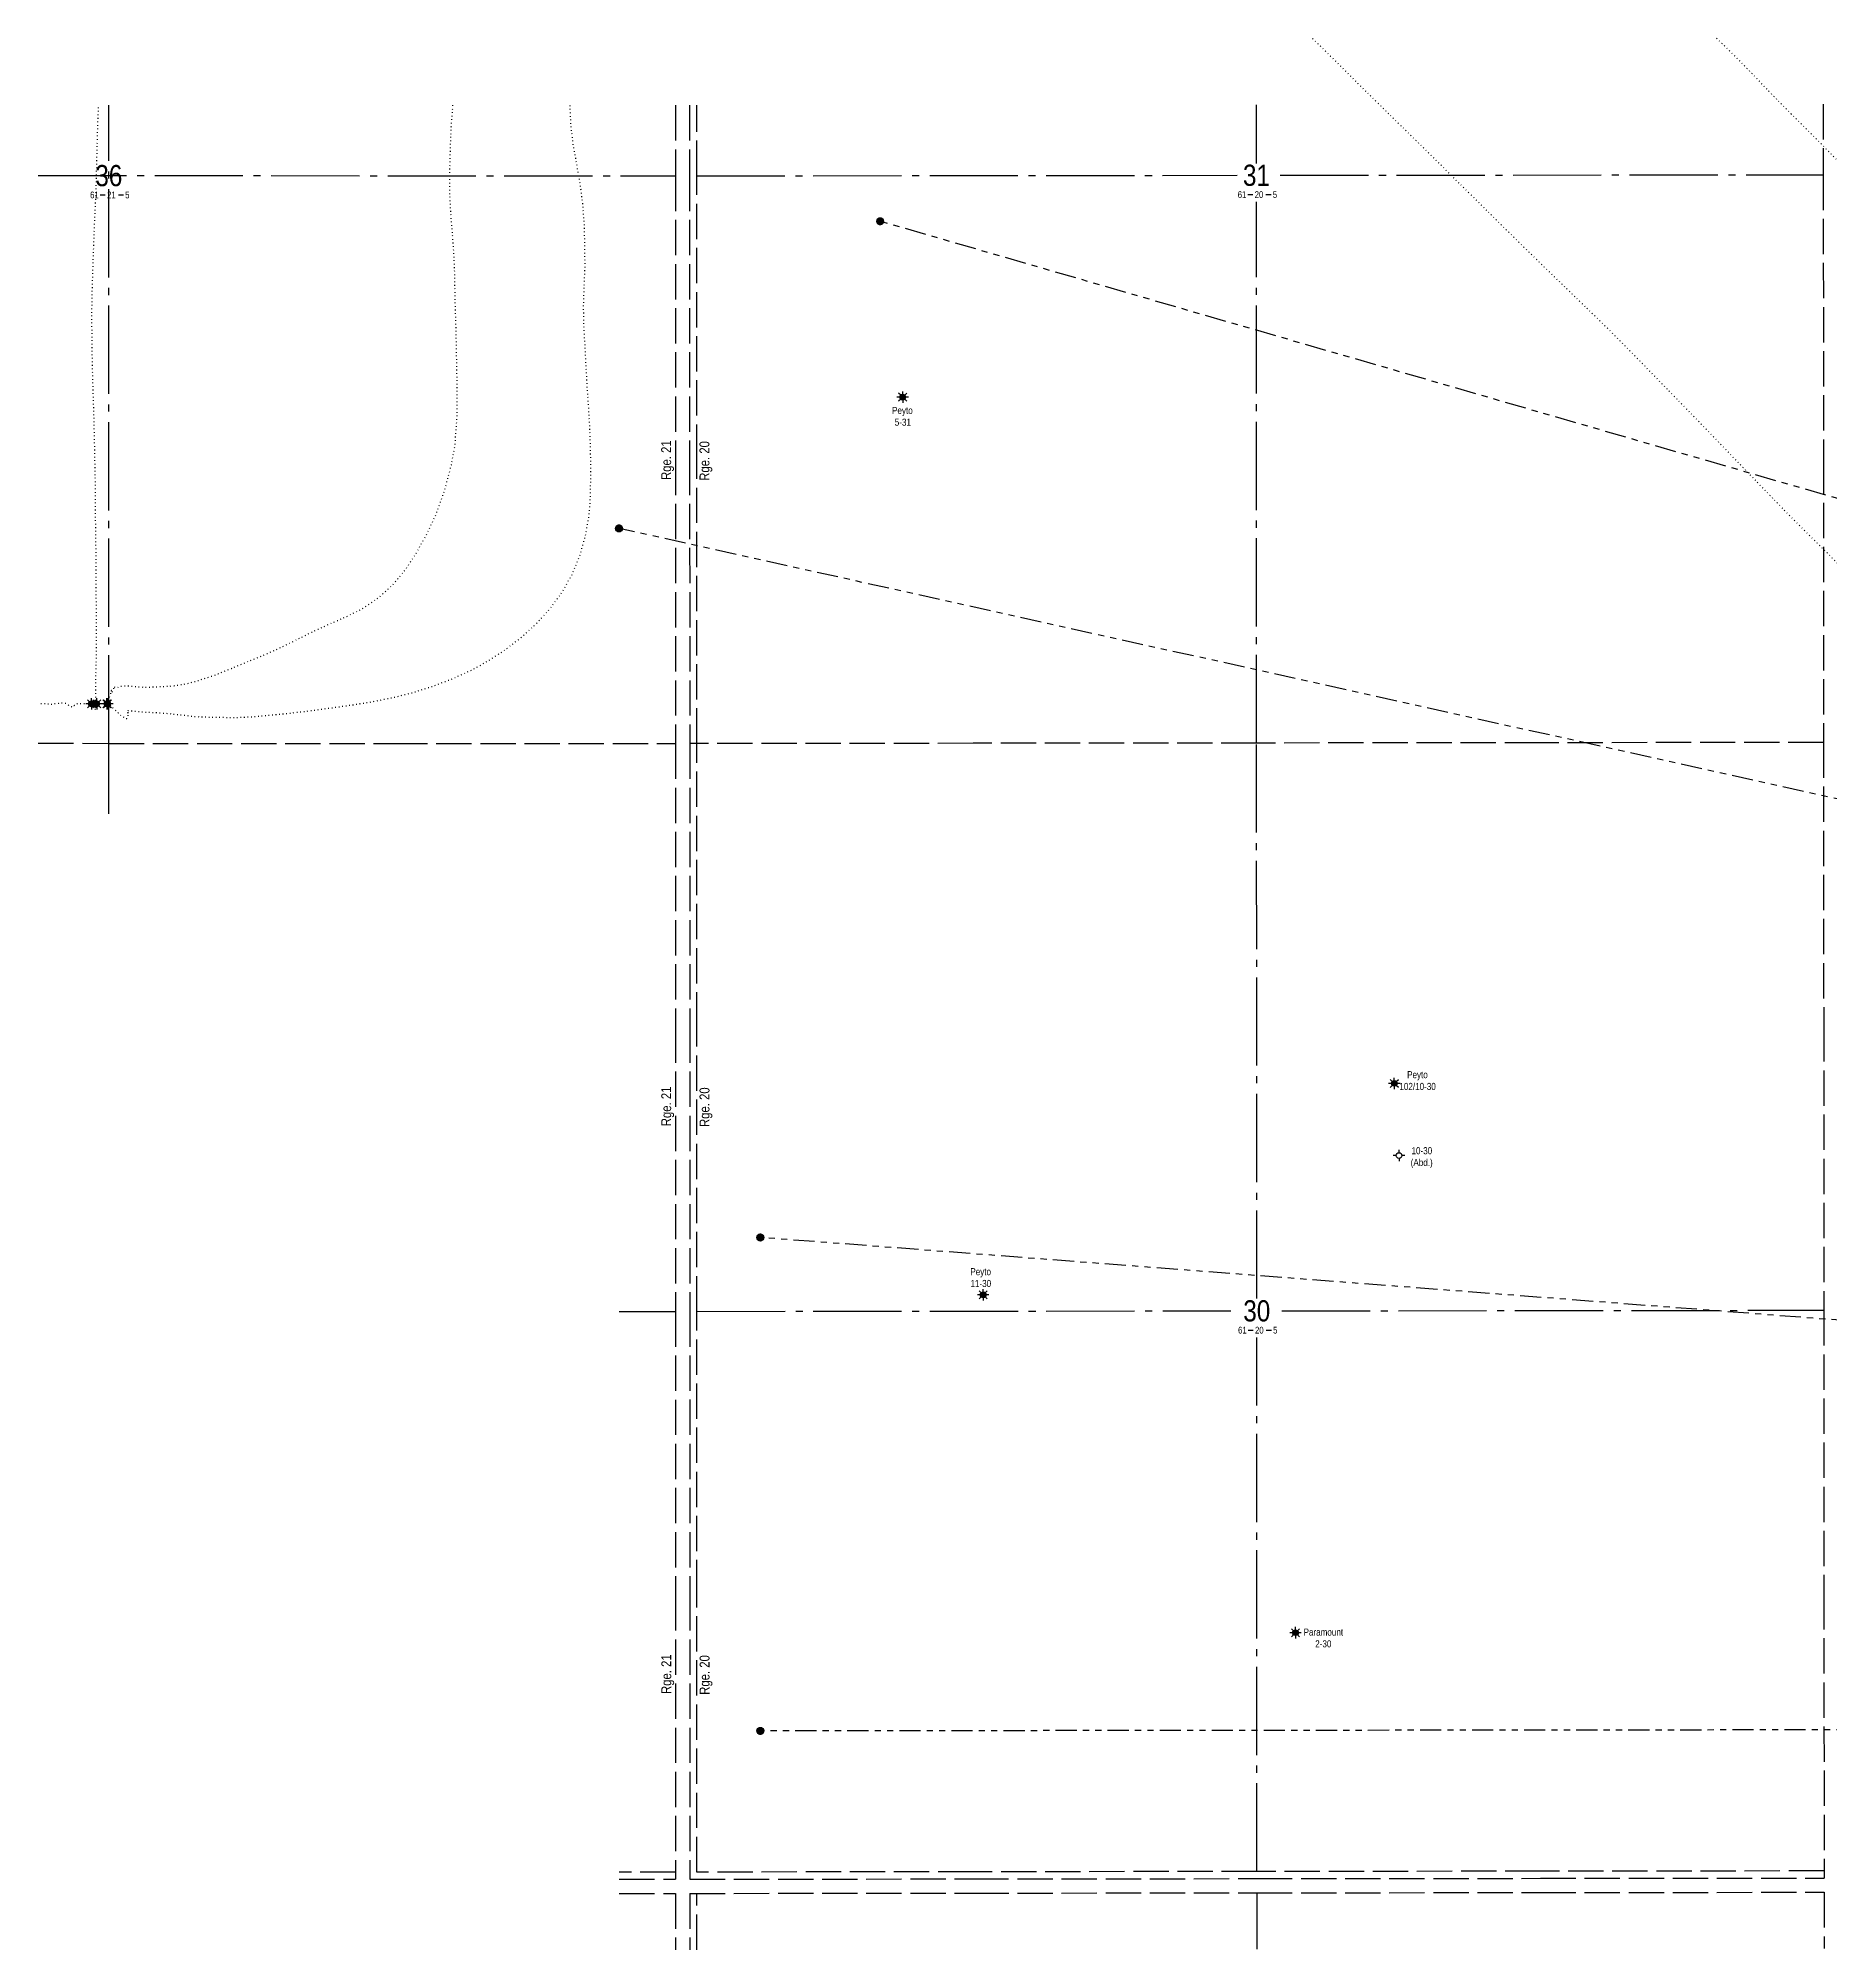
# Model space of a CAD drawing. Extents: x 493830 to 508605, y 6011694 to 6019262.
# Drawn here: x 498999 to 501539, y 6016554 to 6019262 of the extents above; entities that cross this region are included whole.
import ezdxf
from ezdxf.enums import TextEntityAlignment as Align

# ---------------------------------------------------------------- set-up
doc = ezdxf.new("R2010")
doc.units = 0
doc.header["$LTSCALE"] = 5
for name, pattern in [('foc-DOT', [1, 0.2, -0.8]), ('foc-DRILLPATH', [14.75, 6, -1.75, 1.75, -1.75, 1.75, -1.75]), ('foc-QUARTERLINE', [33, 25, -3, 2, -3]), ('foc-UNSURVEYED', [12.5, 10, -2.5])]:
    doc.linetypes.add(name, pattern=pattern)
for name, color, linetype in [('10', 1, 'Continuous'), ('9', 3, 'Continuous'), ('AS-DRILL-T', 8, 'Continuous'), ('D-TXT', 6, 'Continuous'), ('DETAIL-HZ-Existing', 8, 'foc-DOT'), ('F-WS-S', 8, 'Continuous'), ('L-MON', 1, 'Continuous'), ('L-SECLBL', 7, 'Continuous'), ('L-SECQ', 8, 'foc-QUARTERLINE'), ('L-USEC', 7, 'foc-UNSURVEYED'), ('P-PDRILLPATH', 12, 'foc-DRILLPATH')]:
    doc.layers.add(name, color=color, linetype=linetype)
doc.styles.add('80L', font='ARIALN.TTF', dxfattribs={"height": 10})
doc.styles.add('SIMPLEX', font='ARIALN.TTF')

# ---------------------------------------------------------------- blocks, each defined once
blk = doc.blocks.new('L-SECLBL')
at = {"layer": '9', "color": 7}
for p, q in [((-5.1, -27.8), (-12.3, -27.8)), ((20.7, -27.8), (13.5, -27.8))]:
    blk.add_line(p, q, dxfattribs=at)
at = {"layer": '10', "color": 2, "style": 'SIMPLEX'}
blk.add_attdef('SEC', text='', height=30, dxfattribs=at).set_placement((0, 0), align=Align.MIDDLE)
at = {"layer": '10', "color": 5, "style": '80L'}
blk.add_attdef('TWP', text='', height=9.5, dxfattribs=at).set_placement((-14.4, -27.4), align=Align.MIDDLE_RIGHT)
blk.add_attdef('RGE', text='', height=9.5, dxfattribs=at).set_placement((3.6, -27.4), align=Align.MIDDLE_CENTER)
blk.add_attdef('MER', text='', height=9.5, dxfattribs=at).set_placement((23.2, -27.4), align=Align.MIDDLE_LEFT)
blk = doc.blocks.new('plbh')
at = {"layer": 'L-MON'}
h = blk.add_hatch(color=255, dxfattribs=at)
h.dxf.hatch_style = 1
edge = h.paths.add_edge_path()
edge.add_arc((0, 0), 1.16, 0, 360)
h = blk.add_hatch(color=256, dxfattribs=at)
h.dxf.hatch_style = 1
h.paths.add_polyline_path([(-0.96, 0, 1), (0.96, 0, 1)])
h.paths.add_polyline_path([(0.91, 0, -1), (-0.91, 0, -1)], flags=16)
h.paths.add_polyline_path([(0.45, 0, -1), (-0.45, 0, -1)], flags=0)
h = blk.add_hatch(color=256, dxfattribs=at)
h.dxf.hatch_style = 1
h.paths.add_polyline_path([(-0.45, 0, 1), (0.45, 0, 1)])
h.paths.add_polyline_path([(0.4, 0, -1), (-0.4, 0, -1)], flags=16)
at = {"layer": 'L-MON', "color": 240}
for radius in [0.96, 0.91, 0.45, 0.4]:
    blk.add_circle((0, 0), radius, dxfattribs=at)
blk = doc.blocks.new('GAS')
h = blk.add_hatch(color=255)
h.dxf.hatch_style = 1
edge = h.paths.add_edge_path()
edge.add_arc((0, 0), 0.9, 0, 360)
for p, q in [((-0.81, 0), (-1.62, 0)), ((-0.57, 0.57), (-1.14, 1.14)), ((0, 0.81), (0, 1.62)), ((0.57, 0.57), (1.14, 1.14)), ((1.62, 0), (0.81, 0)), ((-0.57, -0.57), (-1.14, -1.14)), ((0, -0.81), (0, -1.62)), ((1.14, -1.14), (0.57, -0.57))]:
    blk.add_line(p, q)
blk.add_circle((0, 0), 0.8)
blk = doc.blocks.new('GABD')
for p, q in [((-0.81, 0), (-1.62, 0)), ((0, 0.81), (0, 1.62)), ((1.62, 0), (0.81, 0)), ((0, -0.81), (0, -1.62))]:
    blk.add_line(p, q)
blk.add_circle((0, 0), 0.8)

msp = doc.modelspace()

# ---------------------------------------------------------------- linework, layer by layer
at = {"layer": 'DETAIL-HZ-Existing', "flags": 128}
for points in [[(500804.728, 6019261.574), (500829.963, 6019236.81), (500868.975, 6019198.002), (500908.507, 6019158.844), (500928.298, 6019139.516), (500987.351, 6019081.649), (501006.562, 6019062.39), (501026.454, 6019042.641), (501065.646, 6019003.853), (501105.118, 6018965.005), (501144.77, 6018926.417), (501204.413, 6018868.711), (501224.214, 6018849.392), (501243.715, 6018829.773), (501263.306, 6018809.934), (501358.272, 6018712.279), (501415.705, 6018652.702), (501454.207, 6018612.755), (501473.358, 6018592.966), (501513.671, 6018552.708), (501532.091, 6018534.579), (501570.944, 6018495.691), (501609.856, 6018455.863), (501629.397, 6018436.204), (501649.118, 6018416.755), (501668.599, 6018397.096), (501688.03, 6018377.487), (501727.142, 6018338.25), (501746.543, 6018318.601), (501785.586, 6018279.373), (501805.297, 6018259.844), (501815.137, 6018250.084), (501839.788, 6018225.406)], [(501376.986, 6019261.996), (501385.467, 6019253.728), (501405.418, 6019234.229), (501424.659, 6019214.59), (501443.74, 6019194.561), (501462.701, 6019174.942), (501482.282, 6019155.123), (501501.973, 6019135.654), (501521.295, 6019116.285), (501540.806, 6019096.356), (501560.457, 6019076.707), (501579.878, 6019057.509), (501599.669, 6019037.81), (501619.04, 6019018.041), (501638.121, 6018998.102), (501656.032, 6018978.983), (501675.044, 6018958.894), (501694.425, 6018939.115), (501713.926, 6018919.496), (501733.167, 6018900.697), (501753.068, 6018881.388), (501791.73, 6018841.901), (501810.691, 6018821.752), (501829.752, 6018801.653), (501848.924, 6018781.724), (501868.135, 6018762.005), (501887.306, 6018742.036), (501906.497, 6018722.197), (501926.088, 6018702.668), (501965.01, 6018663.49), (502022.434, 6018605.054), (502061.486, 6018565.806), (502080.967, 6018546.197), (502100.418, 6018526.568), (502119.889, 6018506.919), (502139.48, 6018487.03), (502158.961, 6018467.382), (502178.502, 6018447.773), (502197.774, 6018428.474), (502217.495, 6018408.615), (502236.966, 6018389.016), (502256.607, 6018369.397), (502276.188, 6018349.798), (502295.779, 6018330.289), (502315.27, 6018310.69), (502333.661, 6018292.001), (502353.102, 6018272.402), (502372.604, 6018252.784), (502382.254, 6018243.054), (502407.726, 6018217.216)], [(499082.298, 6018319.203), (499082.278, 6018319.183), (499082.298, 6018319.193), (499082.298, 6018319.213), (499082.278, 6018319.273), (499082.318, 6018319.383), (499082.328, 6018319.413), (499082.288, 6018319.463), (499082.258, 6018319.513), (499082.238, 6018319.613), (499082.288, 6018319.603), (499082.338, 6018319.493), (499082.378, 6018319.343), (499082.478, 6018319.133), (499082.708, 6018318.863), (499082.788, 6018318.653), (499082.738, 6018318.443), (499082.798, 6018318.253), (499082.848, 6018318.223), (499082.858, 6018318.203), (499082.818, 6018318.183), (499082.718, 6018318.143), (499082.598, 6018318.083), (499082.488, 6018318.013), (499082.288, 6018317.923), (499082.158, 6018317.893), (499081.998, 6018317.833), (499081.838, 6018317.773), (499081.678, 6018317.743), (499081.498, 6018317.733), (499081.328, 6018317.713), (499080.948, 6018317.683), (499080.728, 6018317.654), (499080.368, 6018317.564), (499079.948, 6018317.464), (499079.528, 6018317.334), (499079.138, 6018317.184), (499078.748, 6018317.064), (499078.328, 6018316.924), (499077.857, 6018316.814), (499077.337, 6018316.814), (499076.867, 6018316.824), (499076.528, 6018316.814), (499076.218, 6018316.804), (499075.918, 6018316.774), (499075.617, 6018316.725), (499075.297, 6018316.705), (499074.958, 6018316.705), (499074.638, 6018316.685), (499074.407, 6018316.665), (499074.227, 6018316.645), (499074.097, 6018316.655), (499074.017, 6018316.645), (499073.977, 6018316.625), (499073.977, 6018316.645), (499073.997, 6018316.685), (499074.057, 6018316.705), (499074.147, 6018316.725), (499074.257, 6018316.735), (499074.418, 6018316.815), (499074.648, 6018316.955), (499074.898, 6018317.165), (499075.178, 6018317.435), (499075.508, 6018317.784), (499075.858, 6018318.044), (499076.188, 6018318.214), (499076.538, 6018318.434), (499076.958, 6018318.694), (499077.478, 6018318.984), (499077.858, 6018319.164), (499078.018, 6018319.184), (499078.118, 6018319.154), (499078.128, 6018319.064), (499078.048, 6018318.934), (499077.978, 6018318.844), (499077.958, 6018318.724), (499077.918, 6018318.564), (499077.838, 6018318.354), (499077.678, 6018318.104), (499077.518, 6018317.854), (499077.318, 6018317.584), (499077.118, 6018317.324), (499077.038, 6018317.054), (499076.998, 6018316.734), (499077.007, 6018316.404), (499077.047, 6018316.094), (499077.077, 6018315.744), (499077.127, 6018315.344), (499077.207, 6018314.894), (499077.317, 6018314.424), (499077.437, 6018314.054), (499077.547, 6018313.804), (499077.757, 6018313.504), (499078.057, 6018313.154), (499078.407, 6018312.754), (499078.717, 6018312.354), (499078.917, 6018312.084), (499079.166, 6018311.824), (499079.386, 6018311.624), (499079.526, 6018311.534), (499079.636, 6018311.504), (499079.746, 6018311.474), (499079.886, 6018311.444), (499080.026, 6018311.424), (499080.206, 6018311.414), (499080.416, 6018311.394), (499080.626, 6018311.353), (499080.856, 6018311.303), (499081.136, 6018311.263), (499081.456, 6018311.243), (499081.776, 6018311.193), (499082.036, 6018311.143), (499082.246, 6018311.133), (499082.386, 6018311.243), (499082.456, 6018311.473), (499082.437, 6018311.873), (499082.387, 6018312.403), (499082.337, 6018312.793), (499082.287, 6018313.323), (499082.177, 6018314.403), (499082.017, 6018315.983), (499081.878, 6018317.633), (499081.688, 6018319.893), (499081.519, 6018322.123), (499081.369, 6018324.733), (499081.26, 6018327.273), (499081.19, 6018330.543), (499081.161, 6018333.543), (499081.152, 6018337.133), (499081.132, 6018340.713), (499081.123, 6018344.553), (499081.114, 6018348.503), (499081.125, 6018353.073), (499081.166, 6018357.643), (499081.257, 6018362.543), (499081.388, 6018367.513), (499081.569, 6018372.873), (499081.74, 6018378.133), (499081.921, 6018384.233), (499082.052, 6018389.793), (499082.173, 6018396.483), (499082.225, 6018402.683), (499082.166, 6018409.473), (499082.107, 6018416.153), (499082.089, 6018423.433), (499082.07, 6018430.273), (499082.042, 6018437.783), (499081.993, 6018445.113), (499081.935, 6018452.913), (499081.846, 6018460.383), (499081.718, 6018468.883), (499081.659, 6018476.573), (499081.601, 6018485.333), (499081.523, 6018493.533), (499081.475, 6018502.373), (499081.436, 6018510.733), (499081.418, 6018520.153), (499081.37, 6018528.823), (499081.312, 6018538.313), (499081.274, 6018546.843), (499081.135, 6018556.563), (499080.967, 6018565.593), (499080.829, 6018575.394), (499080.741, 6018584.203), (499080.663, 6018594.234), (499080.615, 6018603.404), (499080.615, 6018603.923), (499080.577, 6018613.484), (499080.529, 6018622.524), (499080.451, 6018632.614), (499080.253, 6018644.894), (499079.877, 6018661.754), (499079.867, 6018662.194), (499079.322, 6018690.524), (499078.638, 6018719.334), (499077.724, 6018748.074), (499076.82, 6018776.844), (499076.195, 6018805.694), (499075.771, 6018834.895), (499075.497, 6018863.455), (499075.723, 6018892.465), (499076.508, 6018921.084), (499077.524, 6018950.324), (499078.55, 6018979.084), (499079.756, 6019007.904), (499081.062, 6019036.743), (499082.007, 6019065.423), (499082.663, 6019094.283), (499083.419, 6019122.993), (499084.365, 6019151.663), (499084.961, 6019167.389)], [(499096.806, 6018319.2), (499096.786, 6018319.31), (499096.786, 6018319.36), (499096.826, 6018319.46), (499096.956, 6018319.71), (499097.076, 6018319.89), (499097.206, 6018320.12), (499097.376, 6018320.45), (499097.556, 6018320.81), (499097.726, 6018321.2), (499097.966, 6018321.79), (499098.186, 6018322.43), (499098.377, 6018323.03), (499098.396, 6018323.08), (499099.347, 6018325.72), (499100.328, 6018328.51), (499101.288, 6018331.209), (499101.658, 6018332.119), (499102.018, 6018332.949), (499102.309, 6018333.629), (499102.639, 6018334.389), (499102.869, 6018334.959), (499103.059, 6018335.419), (499103.219, 6018335.839), (499103.319, 6018336.149), (499103.359, 6018336.349), (499103.319, 6018336.859), (499103.209, 6018337.329), (499103.109, 6018337.679), (499103.079, 6018337.759), (499103.049, 6018337.869), (499102.989, 6018337.979), (499102.949, 6018337.999), (499102.909, 6018337.979), (499102.819, 6018337.889), (499102.719, 6018337.739), (499102.679, 6018337.559), (499102.689, 6018337.359), (499102.719, 6018337.139), (499102.789, 6018336.919), (499102.939, 6018336.699), (499103.109, 6018336.479), (499103.299, 6018336.259), (499103.539, 6018336.059), (499103.789, 6018335.859), (499104.179, 6018335.489), (499104.259, 6018335.299), (499104.379, 6018334.969), (499104.459, 6018334.899), (499104.479, 6018334.939), (499104.439, 6018335.009), (499104.399, 6018335.119), (499104.409, 6018335.249), (499104.399, 6018335.359), (499104.359, 6018335.509), (499104.389, 6018335.669), (499104.499, 6018335.859), (499104.609, 6018336.089), (499104.729, 6018336.369), (499104.829, 6018336.639), (499104.929, 6018336.909), (499105.039, 6018337.149), (499105.159, 6018337.369), (499105.269, 6018337.599), (499105.359, 6018337.839), (499105.459, 6018337.999), (499105.579, 6018338.239), (499105.68, 6018338.499), (499105.81, 6018338.789), (499105.96, 6018339.119), (499106.11, 6018339.469), (499106.25, 6018339.848), (499106.36, 6018340.318), (499106.48, 6018340.858), (499106.58, 6018341.238), (499106.74, 6018341.588), (499107.02, 6018341.958), (499107.39, 6018342.388), (499107.7, 6018342.838), (499107.78, 6018343.188), (499107.791, 6018343.448), (499107.851, 6018343.698), (499107.871, 6018343.868), (499107.871, 6018343.928), (499107.851, 6018343.978), (499107.801, 6018344.028), (499107.751, 6018344.028), (499107.651, 6018344.008), (499107.501, 6018343.968), (499107.351, 6018343.628), (499107.35, 6018343.358), (499107.39, 6018343.158), (499107.48, 6018343.038), (499107.6, 6018342.928), (499107.75, 6018342.828), (499107.95, 6018342.758), (499108.15, 6018342.678), (499108.38, 6018342.608), (499108.66, 6018342.548), (499109.03, 6018342.478), (499109.56, 6018342.388), (499110.18, 6018342.308), (499110.72, 6018342.238), (499111.17, 6018342.187), (499111.54, 6018342.247), (499112.1, 6018342.477), (499113.38, 6018343.067), (499115.591, 6018343.947), (499118.501, 6018344.656), (499122.491, 6018344.905), (499128.481, 6018344.524), (499136.421, 6018343.763), (499144.92, 6018343.071), (499153.54, 6018342.899), (499163.07, 6018343.217), (499173.401, 6018343.675), (499184.191, 6018344.213), (499191.821, 6018344.832), (499209.341, 6018347.658), (499222.632, 6018351.135), (499237.943, 6018356.023), (499249.084, 6018359.74), (499254.514, 6018361.719), (499273.226, 6018369.416), (499294.047, 6018378.091), (499316.489, 6018387.297), (499339.551, 6018397.333), (499363.063, 6018408.738), (499386.816, 6018420.663), (499411.088, 6018431.948), (499435.33, 6018442.404), (499458.302, 6018453.739), (499481.625, 6018469.454), (499501.879, 6018487.951), (499520.013, 6018509.777), (499535.138, 6018532.954), (499535.458, 6018533.484), (499548.893, 6018557.731), (499561.708, 6018584.539), (499572.003, 6018612.197), (499577.447, 6018629.886), (499584.692, 6018657.634), (499589.838, 6018684.803), (499593.056, 6018728.393), (499593.042, 6018757.582), (499592.638, 6018786.493), (499592.093, 6018815.273), (499591.589, 6018844.013), (499590.625, 6018873.073), (499589.93, 6018901.833), (499589.426, 6018931.203), (499588.152, 6018959.634), (499586.088, 6018987.984), (499583.813, 6019016.964), (499582.309, 6019045.695), (499582.555, 6019074.405), (499583.37, 6019103.574), (499584.366, 6019132.344), (499586.452, 6019161.104), (499586.979, 6019167.177)], [(499097.521, 6018319.2), (499097.521, 6018319.21), (499097.501, 6018319.36), (499097.491, 6018319.44), (499097.501, 6018319.51), (499097.651, 6018319.6), (499097.791, 6018319.59), (499098.011, 6018319.52), (499098.301, 6018319.39), (499099.161, 6018318.88), (499099.821, 6018318.42), (499100.251, 6018318.1), (499101.421, 6018317.139), (499102.641, 6018315.959), (499103.761, 6018314.749), (499104.91, 6018313.569), (499106.13, 6018312.468), (499107.35, 6018311.428), (499108.56, 6018310.398), (499109.739, 6018309.368), (499110.849, 6018308.377), (499111.849, 6018307.447), (499112.809, 6018306.527), (499113.689, 6018305.677), (499114.408, 6018304.897), (499114.948, 6018304.247), (499115.418, 6018303.697), (499116.668, 6018302.706), (499116.718, 6018302.676), (499117.158, 6018302.486), (499117.558, 6018302.286), (499117.898, 6018302.056), (499118.248, 6018301.806), (499118.638, 6018301.576), (499119.048, 6018301.326), (499119.488, 6018301.066), (499119.908, 6018300.796), (499120.298, 6018300.506), (499120.678, 6018300.226), (499121.028, 6018299.966), (499121.348, 6018299.726), (499121.657, 6018299.515), (499121.927, 6018299.285), (499122.147, 6018299.045), (499122.337, 6018298.825), (499122.537, 6018298.585), (499122.817, 6018298.365), (499123.087, 6018298.205), (499123.287, 6018298.115), (499123.497, 6018298.075), (499123.717, 6018298.065), (499123.877, 6018298.105), (499123.997, 6018298.185), (499124.147, 6018298.255), (499124.357, 6018298.355), (499124.577, 6018298.465), (499124.767, 6018298.615), (499124.977, 6018298.785), (499125.137, 6018298.925), (499125.297, 6018299.065), (499125.467, 6018299.245), (499125.597, 6018299.445), (499125.658, 6018299.655), (499125.678, 6018299.895), (499125.738, 6018300.135), (499125.848, 6018300.405), (499126.008, 6018300.715), (499126.198, 6018301.075), (499126.388, 6018301.514), (499126.568, 6018302.024), (499126.768, 6018302.644), (499127.038, 6018303.364), (499127.268, 6018304.034), (499127.498, 6018304.744), (499127.729, 6018305.564), (499127.829, 6018306.224), (499127.649, 6018306.474), (499127.359, 6018306.454), (499127.159, 6018306.414), (499126.999, 6018306.374), (499126.859, 6018306.304), (499126.699, 6018306.254), (499126.539, 6018306.255), (499126.419, 6018306.235), (499126.349, 6018306.214), (499126.319, 6018306.204), (499126.259, 6018306.215), (499126.149, 6018306.235), (499126.049, 6018306.255), (499125.959, 6018306.295), (499125.869, 6018306.415), (499125.739, 6018306.715), (499125.569, 6018307.085), (499125.459, 6018307.435), (499125.419, 6018307.815), (499125.419, 6018308.165), (499125.429, 6018308.515), (499125.429, 6018308.785), (499125.479, 6018308.985), (499125.649, 6018309.105), (499125.899, 6018309.165), (499126.149, 6018309.245), (499126.409, 6018309.345), (499126.769, 6018309.514), (499126.889, 6018309.554), (499127.14, 6018309.604), (499128.499, 6018309.554), (499129.159, 6018309.484), (499130.269, 6018309.364), (499133.079, 6018309.103), (499138.069, 6018308.632), (499143.669, 6018308.061), (499150.389, 6018307.55), (499158.479, 6018307.168), (499167.109, 6018306.727), (499175.999, 6018306.175), (499185.189, 6018305.433), (499194.368, 6018304.441), (499203.248, 6018303.369), (499204.888, 6018303.169), (499210.508, 6018302.518), (499213.898, 6018302.107), (499224.078, 6018301.135), (499236.048, 6018300.593), (499249.508, 6018300.36), (499264.768, 6018300.017), (499281.768, 6018299.874), (499301.118, 6018300.82), (499322.448, 6018302.626), (499345.479, 6018304.911), (499370.459, 6018307.706), (499395.43, 6018310.862), (499421.5, 6018314.506), (499448.961, 6018318.361), (499476.472, 6018322.916), (499504.213, 6018328.7), (499523.554, 6018333.456), (499532.055, 6018335.745), (499558.606, 6018344.199), (499585.798, 6018354.664), (499612.131, 6018366.429), (499637.963, 6018380.654), (499661.416, 6018396.139), (499684.37, 6018413.725), (499705.424, 6018433.05), (499724.418, 6018454.067), (499741.693, 6018477.533), (499755.928, 6018502.771), (499766.593, 6018528.768), (499774.718, 6018557.127), (499779.764, 6018585.556), (499781.478, 6018604.876), (499782.447, 6018651.915), (499781.833, 6018680.755), (499780.888, 6018709.496), (499779.234, 6018738.306), (499777.279, 6018767.176), (499775.755, 6018795.907), (499774.211, 6018824.857), (499772.507, 6018853.617), (499771.952, 6018882.327), (499773.018, 6018911.547), (499774.124, 6018940.257), (499773.225, 6018997.927), (499770.911, 6019026.768), (499767.276, 6019055.458), (499762.332, 6019083.849), (499757.198, 6019112.27), (499753.953, 6019140.251), (499752.945, 6019167.107)], [(499074.947, 6018319.205), (499074.947, 6018319.195), (499074.876, 6018319.125), (499074.806, 6018319.065), (499074.727, 6018319.025), (499074.596, 6018318.995), (499074.416, 6018318.965), (499074.166, 6018318.975), (499073.816, 6018318.985), (499073.406, 6018318.975), (499072.946, 6018318.945), (499072.396, 6018318.955), (499071.816, 6018318.975), (499071.056, 6018318.975), (499068.796, 6018319.006), (499066.366, 6018319.066), (499063.997, 6018319.117), (499061.656, 6018319.187), (499059.536, 6018319.208), (499057.816, 6018319.158), (499056.607, 6018319.068), (499055.796, 6018319.029), (499055.106, 6018319.079), (499054.906, 6018319.089), (499054.487, 6018319.059), (499053.946, 6018318.869), (499053.326, 6018318.539), (499052.746, 6018318.199), (499052.196, 6018317.849), (499051.696, 6018317.519), (499051.256, 6018317.219), (499050.856, 6018316.949), (499050.506, 6018316.69), (499050.186, 6018316.41), (499049.866, 6018316.1), (499049.556, 6018315.79), (499049.286, 6018315.48), (499049.056, 6018315.18), (499048.846, 6018314.87), (499048.676, 6018314.54), (499048.525, 6018314.24), (499048.276, 6018314.14), (499047.656, 6018314.38), (499046.726, 6018314.83), (499045.796, 6018315.301), (499044.926, 6018315.771), (499043.386, 6018316.581), (499042.716, 6018316.951), (499042.116, 6018317.341), (499041.546, 6018317.771), (499041.036, 6018318.162), (499040.586, 6018318.512), (499040.186, 6018318.862), (499039.817, 6018319.222), (499039.267, 6018319.482), (499038.507, 6018319.612), (499037.767, 6018319.712), (499037.097, 6018319.792), (499036.557, 6018319.832), (499036.037, 6018319.853), (499035.357, 6018319.863), (499034.657, 6018319.873), (499034.097, 6018319.883), (499033.547, 6018319.903), (499032.777, 6018319.913), (499031.987, 6018319.933), (499031.367, 6018319.933), (499030.857, 6018319.934), (499030.377, 6018319.944), (499029.907, 6018319.974), (499029.547, 6018320.014), (499028.957, 6018319.984), (499028.177, 6018319.874), (499027.437, 6018319.714), (499026.787, 6018319.504), (499026.247, 6018319.344), (499025.756, 6018319.235), (499025.136, 6018319.205), (499024.357, 6018319.195), (499023.646, 6018319.155), (499023.057, 6018319.055), (499022.446, 6018318.975), (499021.796, 6018318.925), (499021.226, 6018318.836), (499020.736, 6018318.706), (499020.346, 6018318.546), (499020.066, 6018318.366), (499019.826, 6018318.256), (499019.426, 6018318.246), (499018.936, 6018318.286), (499018.506, 6018318.346), (499018.116, 6018318.356), (499017.746, 6018318.346), (499017.396, 6018318.326), (499017.076, 6018318.306), (499016.856, 6018318.286), (499016.786, 6018318.256), (499016.796, 6018318.216), (499016.846, 6018318.186), (499016.886, 6018318.166), (499016.966, 6018318.196), (499016.666, 6018318.366), (499015.086, 6018318.617), (499014.976, 6018318.627), (499011.836, 6018318.887), (499007.286, 6018319.218), (499001.997, 6018319.299), (498999.457, 6018319.198)]]:
    msp.add_lwpolyline(points, dxfattribs=at)
at = {"layer": 'L-SECQ', "flags": 128}
for points in [[(499099.399, 6018263.223), (499099.476, 6019167.383)], [(500725.173, 6019084.751), (500725.149, 6019167.799)], [(498999.521, 6019067.479), (499902.105, 6019067.087)], [(499932.263, 6019067.117), (500697.845, 6019067.871)], [(500758.69, 6019067.931), (501528.146, 6019068.689)], [(500725.406, 6018263.648), (500725.188, 6019030.461)], [(499099.39, 6018163.276), (499099.399, 6018263.223)], [(500725.63, 6017476.744), (500725.406, 6018263.648)], [(499822.45, 6017458.606), (499902.29, 6017458.562)], [(499932.449, 6017458.592), (500688.928, 6017459.36)], [(500761.257, 6017459.433), (501528.875, 6017460.212)], [(500725.861, 6016665.203), (500725.645, 6017421.731)], [(500725.87, 6016635.044), (500725.892, 6016555.175)]]:
    msp.add_lwpolyline(points, dxfattribs=at)
at = {"layer": 'L-USEC'}
for p, q in [((499902.093, 6019167.045), (499902.105, 6019067.087)), ((499902.093, 6019167.017), (499902.105, 6019067.087)), ((499922.2, 6019167.036), (499922.211, 6019067.09)), ((499932.263, 6019067.117), (499932.252, 6019167.046)), ((501528.101, 6019168.563), (501528.146, 6019068.689)), ((499902.105, 6019067.087), (499902.151, 6018664.956)), ((499902.105, 6019067.087), (499902.151, 6018664.956)), ((499922.211, 6019067.089), (499922.257, 6018664.959)), ((499932.309, 6018664.989), (499932.263, 6019067.117)), ((501528.146, 6019068.689), (501528.33, 6018666.571)), ((499902.151, 6018664.956), (499902.196, 6018262.825)), ((499902.151, 6018664.956), (499902.196, 6018262.825)), ((499922.257, 6018664.959), (499922.303, 6018262.827)), ((499932.354, 6018262.855), (499932.309, 6018664.989)), ((501528.33, 6018666.571), (501528.511, 6018264.452)), ((498999.452, 6018263.272), (499099.399, 6018263.223)), ((499099.399, 6018263.223), (499500.797, 6018263.024)), ((499500.797, 6018263.024), (499902.196, 6018262.825)), ((499902.196, 6018262.825), (499902.244, 6017860.694)), ((500323.85, 6018263.246), (499922.303, 6018262.844)), ((499922.303, 6018262.827), (499922.35, 6017860.696)), ((499932.402, 6017860.727), (499932.354, 6018262.855)), ((500725.406, 6018263.648), (500323.85, 6018263.246)), ((501126.958, 6018264.05), (500725.406, 6018263.648)), ((501528.511, 6018264.452), (501126.958, 6018264.05)), ((501528.511, 6018264.452), (501528.693, 6017862.331)), ((501528.693, 6017862.331), (501528.875, 6017460.212)), ((499902.244, 6017860.694), (499902.29, 6017458.562)), ((499922.35, 6017860.696), (499922.397, 6017458.564)), ((499932.449, 6017458.592), (499932.402, 6017860.727)), ((499902.29, 6017458.562), (499902.337, 6017056.426)), ((499922.397, 6017458.564), (499922.443, 6017056.428)), ((499932.496, 6017056.461), (499932.449, 6017458.592)), ((501528.875, 6017460.212), (501529.057, 6017058.088)), ((499902.337, 6017056.426), (499902.383, 6016654.303)), ((499922.443, 6017056.428), (499922.489, 6016654.324)), ((499932.541, 6016664.387), (499932.496, 6017056.461)), ((501529.057, 6017058.088), (501529.239, 6016655.976)), ((499902.382, 6016664.356), (499822.541, 6016664.405)), ((499822.542, 6016654.352), (499902.383, 6016654.303)), ((499922.489, 6016654.324), (500324.155, 6016654.737)), ((500324.169, 6016664.79), (499932.541, 6016664.387)), ((500324.155, 6016654.737), (500725.849, 6016655.15)), ((500725.861, 6016665.203), (500324.169, 6016664.79)), ((500725.849, 6016655.15), (501127.538, 6016655.563)), ((501127.548, 6016665.616), (500725.861, 6016665.203)), ((501127.538, 6016655.563), (501529.239, 6016655.976)), ((501529.234, 6016666.028), (501127.548, 6016665.616)), ((499822.545, 6016634.246), (499902.385, 6016634.197)), ((499902.385, 6016634.197), (499902.395, 6016554.358)), ((499922.492, 6016634.218), (500324.176, 6016634.631)), ((499922.492, 6016634.218), (499922.501, 6016554.378)), ((499932.554, 6016554.388), (499932.544, 6016634.229)), ((500324.176, 6016634.631), (500725.87, 6016635.044)), ((500725.87, 6016635.044), (501127.559, 6016635.457)), ((501127.559, 6016635.457), (501529.248, 6016635.87)), ((501529.248, 6016635.87), (501529.285, 6016555.972))]:
    msp.add_line(p, q, dxfattribs=at)
at = {"layer": 'P-PDRILLPATH', "flags": 128}
for points in [[(504427.402, 6016743.804), (504216.805, 6017837.172), (500192.074, 6019002.72)], [(504434.718, 6016743.843), (504551.969, 6017517.654), (499822.205, 6018567.702)], [(504442.034, 6016743.882), (504902.282, 6017188.982), (500022.331, 6017563.318)], [(504449.412, 6016743.927), (504572.642, 6016868.829), (500022.412, 6016864.315)]]:
    msp.add_lwpolyline(points, dxfattribs=at)

# ---------------------------------------------------------------- block references
at = {"layer": 'AS-DRILL-T', "xscale": 4.999999999999975, "yscale": 4.999999999999975, "zscale": 4.999999999999975}
msp.add_blockref('GABD', (500927.124, 6017679.313), dxfattribs=at)
at = {"layer": 'F-WS-S', "xscale": 4.999999999999975, "yscale": 4.999999999999975, "zscale": 4.999999999999975}
for p in [(500224.031, 6018753.5), (499074.947, 6018319.205), (499082.278, 6018319.183), (499096.806, 6018319.2), (499097.521, 6018319.2), (500920.467, 6017781.565), (500338.159, 6017482.179), (500780.45, 6017003.455)]:
    msp.add_blockref('GAS', p, dxfattribs=at)
at = {"layer": 'L-MON', "xscale": 4.997330249999968, "yscale": 4.997330249999968, "zscale": 4.997330249999968}
for p in [(500192.074, 6019002.72), (499822.205, 6018567.702), (500022.331, 6017563.318), (500022.412, 6016864.315)]:
    msp.add_blockref('plbh', p, dxfattribs=at)
at = {"layer": 'L-SECLBL'}
for p, values in [((499099.468, 6019067.436), {'SEC': '36', 'TWP': '61', 'RGE': '21', 'MER': '5'}), ((500725.178, 6019067.898), {'SEC': '31', 'TWP': '61', 'RGE': '20', 'MER': '5'}), ((500725.635, 6017459.397), {'SEC': '30', 'TWP': '61', 'RGE': '20', 'MER': '5'})]:
    msp.add_blockref('L-SECLBL', p, dxfattribs=at).add_auto_attribs(values)

# ---------------------------------------------------------------- texts
at = {"layer": 'AS-DRILL-T', "insert": (500942.42, 6017691.201), "char_height": 9.99466, "attachment_point": 1, "style": '80L'}
msp.add_mtext_dynamic_manual_height_columns('\\pi2.40369;10-30\\P\\pi1.25151;(Abd.)', width=32.2961, gutter_width=49.973, heights=[0], dxfattribs=at)
at = {"layer": 'D-TXT', "color": 3, "char_height": 13.9925, "attachment_point": 1, "rotation": 90, "style": '80L'}
for s, width, insert in [('Rge. 21', 73.71587, (499881.962, 6018636.307)), ('Rge. 20', 63.82699, (499936.197, 6018635.179)), ('Rge. 21', 73.71587, (499882.056, 6017720.918)), ('Rge. 20', 63.82699, (499936.292, 6017719.791)), ('Rge. 21', 73.71587, (499882.148, 6016916.66)), ('Rge. 20', 63.82699, (499936.384, 6016915.532))]:
    msp.add_mtext_dynamic_manual_height_columns(s, width=width, gutter_width=47.475, heights=[0], dxfattribs=dict(at, insert=insert))
at = {"layer": 'F-WS-S', "char_height": 10, "attachment_point": 1, "style": '80L'}
for s, insert in [('\\pi14.04727;Peyto\\P\\pi17.86037;5-31', (500194.921, 6018739.793)), ('\\pi14.04727;Peyto\\P\\pi3.13322;102/10-30', (500924.544, 6017798.913)), ('\\pi14.04727;Peyto\\P\\pi14.28261;11-30', (500305.798, 6017519.846)), ('\\pi0.48997;Paramount\\P\\pi17.01453;2-30', (500791.413, 6017009.38))]:
    msp.add_mtext_dynamic_manual_height_columns(s, width=56.06862, gutter_width=50, heights=[0], dxfattribs=dict(at, insert=insert))

doc.saveas('drawing.dxf')
